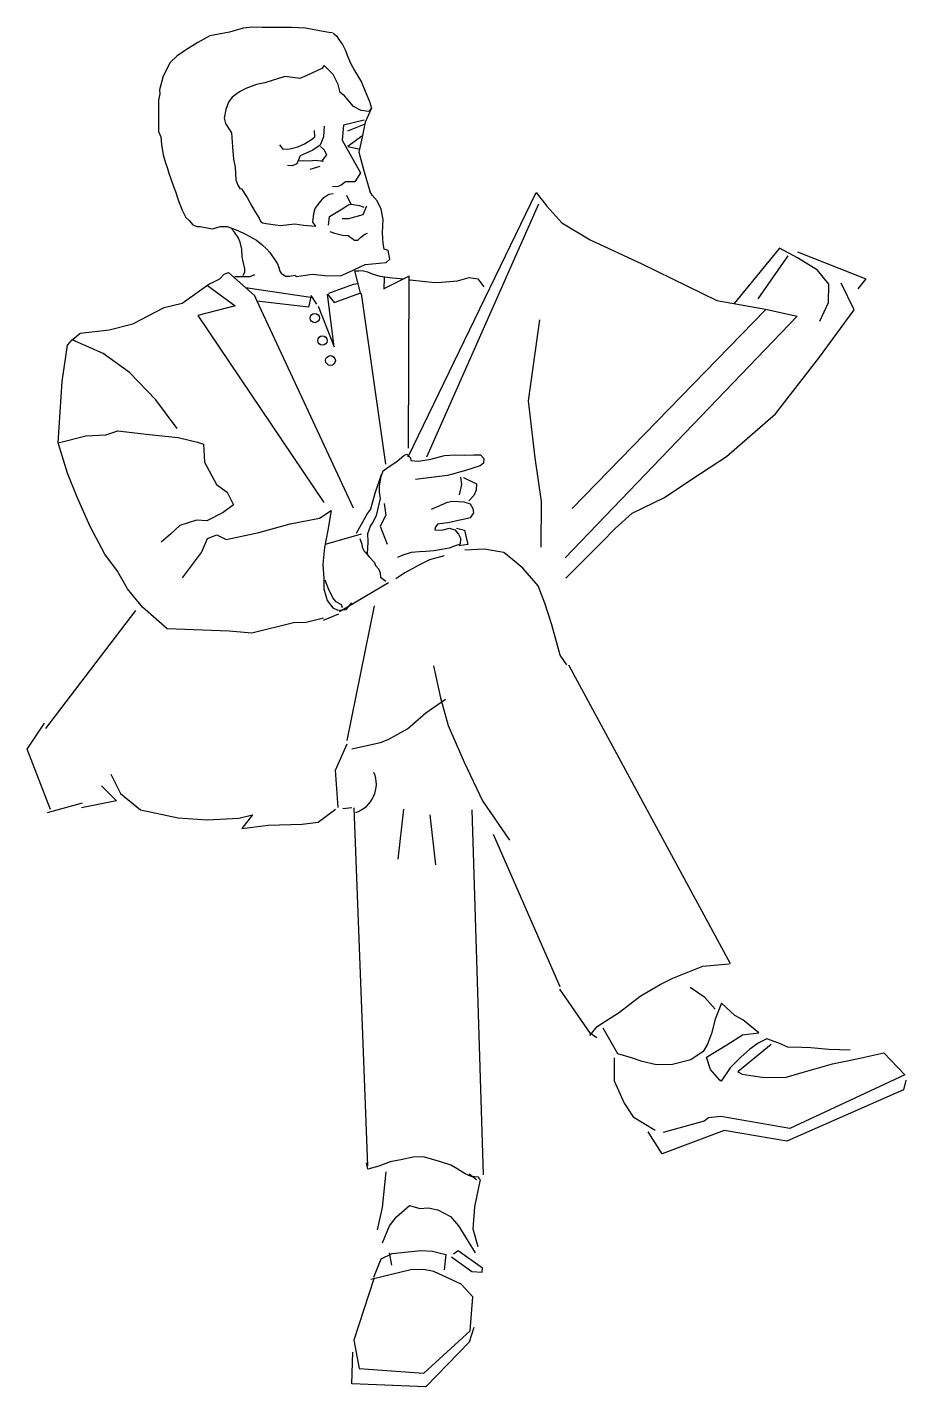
# Model space of a CAD drawing. Header units: millimetres. Extents: x 577 to 2337, y 236 to 943.
# Drawn here: x 756.291 to 757.158, y 708.395 to 709.739 of the extents above; entities that cross this region are included whole.
import ezdxf

# ---------------------------------------------------------------- set-up
doc = ezdxf.new("R2010")
doc.units = ezdxf.units.MM
doc.header["$LTSCALE"] = 0.01
doc.layers.add('06-Furn', color=4, linetype='Continuous')

# ---------------------------------------------------------------- blocks, each defined once
blk = doc.blocks.new('Body 35')
at = {"layer": '06-Furn', "color": 8}
for p, q in [((720.2256, 587.564), (720.2136, 587.5575)), ((720.245, 587.5679), (720.2256, 587.564)), ((720.2584, 587.5717), (720.245, 587.5679)), ((720.2674, 587.5727), (720.2584, 587.5717)), ((720.2773, 587.5724), (720.2674, 587.5727)), ((720.2914, 587.5723), (720.2773, 587.5724)), ((720.3063, 587.5722), (720.2914, 587.5723)), ((720.3201, 587.5718), (720.3063, 587.5722)), ((720.334, 587.569), (720.3201, 587.5718)), ((720.343, 587.5674), (720.334, 587.569)), ((720.3468, 587.5672), (720.343, 587.5674)), ((720.3474, 587.5668), (720.3507, 587.5642)), ((720.3507, 587.5642), (720.3535, 587.5594)), ((720.2136, 587.5575), (720.2014, 587.5501)), ((720.3535, 587.5594), (720.3564, 587.5557)), ((720.3564, 587.5557), (720.3593, 587.5502)), ((720.3593, 587.5502), (720.3619, 587.5433)), ((720.1864, 587.5378), (720.1796, 587.5244)), ((720.1928, 587.544), (720.1864, 587.5378)), ((720.2014, 587.5501), (720.1928, 587.544)), ((720.3619, 587.5433), (720.3646, 587.5372)), ((720.3646, 587.5372), (720.3683, 587.5298)), ((720.1796, 587.5244), (720.176, 587.5106)), ((720.2995, 587.5238), (720.28, 587.5177)), ((720.3071, 587.523), (720.2995, 587.5238)), ((720.3215, 587.5249), (720.3143, 587.5221)), ((720.3363, 587.5318), (720.3215, 587.5249)), ((720.3386, 587.5347), (720.3363, 587.5318)), ((720.3473, 587.526), (720.3386, 587.5347)), ((720.3523, 587.5161), (720.3473, 587.526)), ((720.3683, 587.5298), (720.3752, 587.5182)), ((720.176, 587.5106), (720.1761, 587.5069)), ((720.2611, 587.512), (720.2547, 587.5089)), ((720.2716, 587.5161), (720.2611, 587.512)), ((720.28, 587.5177), (720.2716, 587.5161)), ((720.3143, 587.5221), (720.3071, 587.523)), ((720.3542, 587.5082), (720.3523, 587.5161)), ((720.3752, 587.5182), (720.3796, 587.5078)), ((720.175, 587.5005), (720.1748, 587.4865)), ((720.1761, 587.5069), (720.175, 587.5005)), ((720.244, 587.4986), (720.2414, 587.4913)), ((720.2476, 587.5034), (720.244, 587.4986)), ((720.2547, 587.5089), (720.2476, 587.5034)), ((720.3586, 587.5049), (720.3542, 587.5082)), ((720.3622, 587.5006), (720.3586, 587.5049)), ((720.3673, 587.4944), (720.3622, 587.5006)), ((720.3796, 587.5078), (720.3832, 587.4992)), ((720.3832, 587.4992), (720.3851, 587.4925)), ((720.1748, 587.4865), (720.1749, 587.472)), ((720.2414, 587.4913), (720.2398, 587.4828)), ((720.3751, 587.4903), (720.3673, 587.4944)), ((720.3825, 587.4893), (720.3751, 587.4903)), ((720.3851, 587.4925), (720.3791, 587.4788)), ((720.3851, 587.4925), (720.3825, 587.4893)), ((720.1749, 587.472), (720.1747, 587.4695)), ((720.2398, 587.4828), (720.2411, 587.4776)), ((720.2411, 587.4776), (720.247, 587.4682)), ((720.3291, 587.4644), (720.3288, 587.4705)), ((720.3385, 587.4748), (720.3379, 587.4644)), ((720.3575, 587.4759), (720.3561, 587.461)), ((720.3781, 587.4808), (720.3575, 587.4759)), ((720.3618, 587.4702), (720.3784, 587.4767)), ((720.3776, 587.4721), (720.3759, 587.4641)), ((720.3791, 587.4788), (720.3776, 587.4721)), ((720.1747, 587.4695), (720.177, 587.4642)), ((720.177, 587.4642), (720.1778, 587.4569)), ((720.1778, 587.4569), (720.1793, 587.4464)), ((720.247, 587.4682), (720.2479, 587.4544)), ((720.2944, 587.4564), (720.2976, 587.4523)), ((720.3124, 587.4543), (720.319, 587.4574)), ((720.319, 587.4574), (720.3268, 587.4623)), ((720.3268, 587.4623), (720.3291, 587.4644)), ((720.3379, 587.4644), (720.3345, 587.456)), ((720.3561, 587.461), (720.3744, 587.4288)), ((720.3758, 587.4649), (720.3618, 587.4549)), ((720.3759, 587.4641), (720.3728, 587.4492)), ((720.1793, 587.4464), (720.1813, 587.4397)), ((720.2479, 587.4544), (720.2489, 587.4421)), ((720.2976, 587.4523), (720.3044, 587.4526)), ((720.3044, 587.4526), (720.3124, 587.4543)), ((720.3148, 587.4457), (720.3115, 587.4377)), ((720.3208, 587.4481), (720.3148, 587.4457)), ((720.3273, 587.4512), (720.3208, 587.4481)), ((720.3345, 587.456), (720.3273, 587.4512)), ((720.3348, 587.4547), (720.3385, 587.4514)), ((720.3408, 587.4466), (720.3362, 587.4406)), ((720.3385, 587.4514), (720.3408, 587.4466)), ((720.3618, 587.4549), (720.3741, 587.452)), ((720.3728, 587.4492), (720.3779, 587.4297)), ((720.1813, 587.4397), (720.1836, 587.4332)), ((720.1836, 587.4332), (720.1849, 587.4285)), ((720.2489, 587.4421), (720.2507, 587.4345)), ((720.2507, 587.4345), (720.2511, 587.4218)), ((720.3067, 587.4357), (720.3021, 587.436)), ((720.3115, 587.4377), (720.3067, 587.4357)), ((720.3128, 587.4405), (720.317, 587.4409)), ((720.317, 587.4409), (720.3243, 587.4405)), ((720.3243, 587.4405), (720.3297, 587.4414)), ((720.3245, 587.4323), (720.3345, 587.4353)), ((720.3297, 587.4414), (720.3377, 587.4402)), ((720.3779, 587.4297), (720.3837, 587.4106)), ((720.1849, 587.4285), (720.1871, 587.4229)), ((720.1871, 587.4229), (720.1898, 587.4151)), ((720.2511, 587.4218), (720.2533, 587.4167)), ((720.2533, 587.4167), (720.2552, 587.4134)), ((720.3553, 587.4167), (720.3524, 587.4152)), ((720.3596, 587.4199), (720.3553, 587.4167)), ((720.3642, 587.4198), (720.3596, 587.4199)), ((720.3688, 587.4199), (720.3642, 587.4198)), ((720.3744, 587.4288), (720.3688, 587.4199)), ((720.1898, 587.4151), (720.1916, 587.4102)), ((720.1916, 587.4102), (720.1942, 587.4022)), ((720.2552, 587.4134), (720.2569, 587.413)), ((720.2569, 587.413), (720.2625, 587.4045)), ((720.2625, 587.4045), (720.2671, 587.3958)), ((720.3338, 587.3991), (720.3381, 587.4045)), ((720.3381, 587.4045), (720.343, 587.4077)), ((720.343, 587.4077), (720.3474, 587.4082)), ((720.3524, 587.4152), (720.3466, 587.415)), ((720.3604, 587.4066), (720.3652, 587.397)), ((720.3859, 587.4067), (720.3837, 587.4106)), ((720.3907, 587.401), (720.3859, 587.4067)), ((720.4213, 587.148), (720.5478, 587.4092)), ((720.5478, 587.4092), (720.5585, 587.3958)), ((720.1942, 587.4022), (720.1983, 587.3919)), ((720.1983, 587.3919), (720.2018, 587.3845)), ((720.2671, 587.3958), (720.2704, 587.3903)), ((720.2704, 587.3903), (720.2743, 587.3839)), ((720.3282, 587.3885), (720.3296, 587.3934)), ((720.3296, 587.3934), (720.3338, 587.3991)), ((720.3438, 587.3855), (720.3569, 587.3935)), ((720.3569, 587.3935), (720.3622, 587.3972)), ((720.3622, 587.3972), (720.3652, 587.3977)), ((720.3652, 587.3977), (720.3733, 587.3966)), ((720.3733, 587.3966), (720.3777, 587.3947)), ((720.3802, 587.3957), (720.3767, 587.3872)), ((720.3948, 587.393), (720.3907, 587.401)), ((720.3966, 587.3827), (720.3948, 587.393)), ((720.4397, 587.1482), (720.5505, 587.398)), ((720.5585, 587.3958), (720.5731, 587.3794)), ((720.2018, 587.3845), (720.205, 587.3818)), ((720.205, 587.3818), (720.2086, 587.3775)), ((720.2086, 587.3775), (720.2103, 587.3768)), ((720.2103, 587.3768), (720.2131, 587.3758)), ((720.2131, 587.3758), (720.216, 587.3758)), ((720.216, 587.3758), (720.228, 587.3734)), ((720.228, 587.3734), (720.2361, 587.3756)), ((720.2361, 587.3756), (720.2427, 587.3757)), ((720.2427, 587.3757), (720.2533, 587.3717)), ((720.2743, 587.3839), (720.2757, 587.3811)), ((720.2757, 587.3811), (720.2777, 587.3792)), ((720.2777, 587.3792), (720.2813, 587.3787)), ((720.2813, 587.3787), (720.2951, 587.3768)), ((720.2951, 587.3768), (720.3095, 587.3784)), ((720.3095, 587.3784), (720.3181, 587.3772)), ((720.3181, 587.3772), (720.3302, 587.3759)), ((720.3274, 587.3799), (720.3282, 587.3885)), ((720.3302, 587.3759), (720.3274, 587.3799)), ((720.3426, 587.3771), (720.3438, 587.3855)), ((720.3626, 587.3834), (720.3563, 587.3832)), ((720.3767, 587.3872), (720.3626, 587.3834)), ((720.3962, 587.3694), (720.3963, 587.3762)), ((720.3963, 587.3762), (720.3966, 587.3827)), ((720.5731, 587.3794), (720.601, 587.3627)), ((720.2498, 587.37), (720.2472, 587.3731)), ((720.2534, 587.3648), (720.2498, 587.37)), ((720.2533, 587.3717), (720.2608, 587.368)), ((720.2554, 587.3602), (720.2534, 587.3648)), ((720.2608, 587.368), (720.2717, 587.3623)), ((720.2717, 587.3623), (720.277, 587.358)), ((720.344, 587.3707), (720.3486, 587.3691)), ((720.3486, 587.3691), (720.3566, 587.3671)), ((720.3566, 587.3671), (720.3622, 587.3667)), ((720.3622, 587.3667), (720.3684, 587.3622)), ((720.3684, 587.3622), (720.3718, 587.3621)), ((720.3718, 587.3621), (720.3742, 587.3648)), ((720.3742, 587.3648), (720.3785, 587.368)), ((720.3785, 587.368), (720.3814, 587.3691)), ((720.3966, 587.3588), (720.3962, 587.3694)), ((720.601, 587.3627), (720.6523, 587.339)), ((720.2572, 587.3535), (720.2554, 587.3602)), ((720.2576, 587.3456), (720.2572, 587.3535)), ((720.277, 587.358), (720.2819, 587.3532)), ((720.2819, 587.3532), (720.2847, 587.3499)), ((720.2847, 587.3499), (720.291, 587.3407)), ((720.3976, 587.3534), (720.3966, 587.3588)), ((720.4016, 587.352), (720.3976, 587.3534)), ((720.4033, 587.3434), (720.4016, 587.352)), ((720.7881, 587.3542), (720.7434, 587.2998)), ((720.806, 587.3447), (720.7881, 587.3542)), ((720.8059, 587.3506), (720.8735, 587.324)), ((720.2586, 587.3413), (720.2576, 587.3456)), ((720.26, 587.3339), (720.2586, 587.3413)), ((720.291, 587.3407), (720.2923, 587.339)), ((720.2923, 587.339), (720.2938, 587.3351)), ((720.3628, 587.3305), (720.3788, 587.3381)), ((720.3788, 587.3381), (720.3996, 587.3401)), ((720.3996, 587.3401), (720.4033, 587.3434)), ((720.6523, 587.339), (720.7262, 587.3025)), ((720.7965, 587.3469), (720.7667, 587.3042)), ((720.8256, 587.3326), (720.806, 587.3447)), ((720.2246, 587.3189), (720.2309, 587.3218)), ((720.2309, 587.3218), (720.2354, 587.3241)), ((720.2354, 587.3241), (720.2398, 587.3285)), ((720.2398, 587.3285), (720.2439, 587.3303)), ((720.2439, 587.3303), (720.2698, 587.3075)), ((720.2504, 587.3263), (720.2653, 587.3262)), ((720.2586, 587.3273), (720.26, 587.3311)), ((720.26, 587.3311), (720.26, 587.3339)), ((720.2653, 587.3262), (720.27, 587.3282)), ((720.2938, 587.3351), (720.2946, 587.3315)), ((720.2946, 587.3315), (720.2959, 587.3295)), ((720.2959, 587.3295), (720.3003, 587.3267)), ((720.3003, 587.3267), (720.3042, 587.3267)), ((720.3042, 587.3267), (720.3096, 587.3275)), ((720.3096, 587.3275), (720.3112, 587.3264)), ((720.3112, 587.3264), (720.3266, 587.3287)), ((720.3266, 587.3287), (720.3395, 587.3273)), ((720.3395, 587.3273), (720.3546, 587.3271)), ((720.3546, 587.3271), (720.3628, 587.3305)), ((720.3688, 587.3318), (720.3726, 587.332)), ((720.3748, 587.3089), (720.3688, 587.3318)), ((720.3726, 587.332), (720.376, 587.3322)), ((720.376, 587.3322), (720.3814, 587.3308)), ((720.3814, 587.3308), (720.386, 587.3291)), ((720.386, 587.3291), (720.3933, 587.3266)), ((720.3933, 587.3266), (720.4058, 587.3251)), ((720.4223, 587.3267), (720.3974, 587.314)), ((720.3976, 587.3138), (720.3982, 587.3255)), ((720.4058, 587.3251), (720.4175, 587.3239)), ((720.4216, 587.1566), (720.4223, 587.3271)), ((720.4223, 587.3231), (720.4233, 587.323)), ((720.4233, 587.323), (720.4477, 587.3205)), ((720.4544, 587.3207), (720.4702, 587.3222)), ((720.4702, 587.3222), (720.4816, 587.3255)), ((720.4816, 587.3255), (720.4903, 587.3239)), ((720.4903, 587.3239), (720.4963, 587.3161)), ((720.8369, 587.3186), (720.8256, 587.3326)), ((720.8735, 587.324), (720.8654, 587.314)), ((720.1981, 587.3001), (720.2153, 587.3122)), ((720.2153, 587.3122), (720.2246, 587.3189)), ((720.2232, 587.3173), (720.2506, 587.2975)), ((720.2607, 587.3153), (720.3274, 587.3057)), ((720.3482, 587.2569), (720.3419, 587.309)), ((720.3419, 587.309), (720.3482, 587.3008)), ((720.3432, 587.3098), (720.3674, 587.3186)), ((720.3482, 587.3008), (720.3747, 587.3103)), ((720.3674, 587.3186), (720.3719, 587.3193)), ((720.3751, 587.3096), (720.3989, 587.1409)), ((720.4477, 587.3205), (720.4544, 587.3207)), ((720.8365, 587.3007), (720.8369, 587.3186)), ((720.862, 587.2935), (720.8491, 587.3197)), ((720.1496, 587.2797), (720.1804, 587.2958)), ((720.1804, 587.2958), (720.1981, 587.3001)), ((720.2506, 587.2975), (720.2136, 587.2879)), ((720.2698, 587.3075), (720.2715, 587.3031)), ((720.2715, 587.3031), (720.367, 587.0978)), ((720.3231, 587.296), (720.2721, 587.3019)), ((720.3257, 587.3075), (720.3231, 587.296)), ((720.3313, 587.299), (720.3257, 587.3075)), ((720.3324, 587.2971), (720.3482, 587.2569)), ((720.7262, 587.3025), (720.7742, 587.2939)), ((720.8278, 587.2823), (720.8365, 587.3007)), ((720.2136, 587.2879), (720.338, 587.103)), ((720.551, 587.2835), (720.5399, 587.2036)), ((720.8057, 587.287), (720.5766, 587.0484)), ((720.5834, 587.0972), (720.7742, 587.2935)), ((720.7742, 587.2939), (720.8057, 587.287)), ((720.8276, 587.2465), (720.862, 587.2935)), ((720.0896, 587.2636), (720.0976, 587.2705)), ((720.0976, 587.2705), (720.1261, 587.2735)), ((720.1261, 587.2735), (720.1496, 587.2797)), ((720.0796, 587.2225), (720.0851, 587.2586)), ((720.0851, 587.2586), (720.0896, 587.2636)), ((720.1201, 587.2502), (720.0896, 587.2636)), ((720.1462, 587.2315), (720.1201, 587.2502)), ((720.7841, 587.1907), (720.8276, 587.2465)), ((720.1723, 587.2045), (720.1462, 587.2315)), ((720.0758, 587.1621), (720.0796, 587.2225)), ((720.1933, 587.1761), (720.1723, 587.2045)), ((720.5399, 587.2036), (720.5465, 587.1471)), ((720.7359, 587.1485), (720.7841, 587.1907)), ((720.0758, 587.1621), (720.1032, 587.169)), ((720.085, 587.1321), (720.0758, 587.1621)), ((720.1032, 587.169), (720.123, 587.1698)), ((720.123, 587.1698), (720.1347, 587.1738)), ((720.1347, 587.1738), (720.1657, 587.1701)), ((720.1657, 587.1701), (720.1944, 587.1673)), ((720.1944, 587.1673), (720.2133, 587.1627)), ((720.2133, 587.1627), (720.2194, 587.1607)), ((720.2194, 587.1607), (720.2202, 587.1428)), ((720.4107, 587.144), (720.4172, 587.1494)), ((720.4172, 587.1494), (720.4202, 587.1509)), ((720.4202, 587.1509), (720.4236, 587.1472)), ((720.4236, 587.1472), (720.4239, 587.1445)), ((720.4437, 587.146), (720.4572, 587.1494)), ((720.4572, 587.1494), (720.4683, 587.15)), ((720.4683, 587.15), (720.4775, 587.1499)), ((720.4775, 587.1499), (720.4861, 587.15)), ((720.4861, 587.15), (720.493, 587.1502)), ((720.493, 587.1502), (720.4962, 587.1465)), ((720.7017, 587.1262), (720.7359, 587.1485)), ((720.2202, 587.1428), (720.2321, 587.1208)), ((720.3948, 587.1288), (720.3968, 587.1344)), ((720.3968, 587.1344), (720.4015, 587.138)), ((720.4015, 587.138), (720.4052, 587.1402)), ((720.4052, 587.1402), (720.4107, 587.144)), ((720.4239, 587.1445), (720.4315, 587.144)), ((720.4315, 587.144), (720.4437, 587.146)), ((720.477, 587.1344), (720.4601, 587.1296)), ((720.4924, 587.1393), (720.477, 587.1344)), ((720.4959, 587.1419), (720.4924, 587.1393)), ((720.4962, 587.1465), (720.4959, 587.1419)), ((720.5465, 587.1471), (720.5527, 587.104)), ((720.0946, 587.1084), (720.085, 587.1321)), ((720.2321, 587.1208), (720.2427, 587.1133)), ((720.3949, 587.1304), (720.3885, 587.1118)), ((720.3931, 587.1196), (720.3948, 587.1288)), ((720.4601, 587.1296), (720.4287, 587.1256)), ((720.474, 587.1207), (720.4718, 587.1106)), ((720.4732, 587.1282), (720.474, 587.1207)), ((720.4761, 587.1276), (720.489, 587.1216)), ((720.489, 587.1216), (720.4887, 587.1153)), ((720.6747, 587.1081), (720.7017, 587.1262)), ((720.1074, 587.0794), (720.0946, 587.1084)), ((720.2427, 587.1133), (720.2489, 587.1007)), ((720.3885, 587.1118), (720.3842, 587.0965)), ((720.3903, 587.0903), (720.394, 587.1069)), ((720.3932, 587.1132), (720.3931, 587.1196)), ((720.394, 587.1069), (720.3932, 587.1132)), ((720.4861, 587.1101), (720.4812, 587.1047)), ((720.4887, 587.1153), (720.4861, 587.1101)), ((720.6427, 587.0926), (720.6747, 587.1081)), ((720.2489, 587.1007), (720.2386, 587.0932)), ((720.334, 587.0877), (720.3455, 587.0952)), ((720.3455, 587.0952), (720.3421, 587.0757)), ((720.3842, 587.0965), (720.3811, 587.0926)), ((720.3978, 587.102), (720.3995, 587.0905)), ((720.4443, 587.0965), (720.4603, 587.1035)), ((720.4603, 587.1035), (720.4649, 587.1044)), ((720.4649, 587.1044), (720.4713, 587.1041)), ((720.4713, 587.1041), (720.4764, 587.1038)), ((720.4764, 587.1038), (720.4827, 587.1018)), ((720.4827, 587.1018), (720.4853, 587.0971)), ((720.4853, 587.0971), (720.4858, 587.0929)), ((720.5527, 587.104), (720.5524, 587.059)), ((720.1958, 587.0802), (720.1866, 587.0719)), ((720.2123, 587.0856), (720.1958, 587.0802)), ((720.2226, 587.0849), (720.2123, 587.0856)), ((720.2386, 587.0932), (720.2226, 587.0849)), ((720.2739, 587.0734), (720.3049, 587.082)), ((720.3049, 587.082), (720.334, 587.0877)), ((720.3811, 587.0926), (720.3701, 587.0725)), ((720.3843, 587.0797), (720.3863, 587.0825)), ((720.3863, 587.0825), (720.3903, 587.0903)), ((720.3995, 587.0905), (720.3937, 587.0797)), ((720.4505, 587.0817), (720.448, 587.0783)), ((720.4626, 587.0833), (720.4505, 587.0817)), ((720.4707, 587.0851), (720.4626, 587.0833)), ((720.4773, 587.0865), (720.4707, 587.0851)), ((720.4825, 587.088), (720.4773, 587.0865)), ((720.4858, 587.0929), (720.4825, 587.088)), ((720.6257, 587.0774), (720.6427, 587.0926)), ((720.122, 587.0521), (720.1074, 587.0794)), ((720.1866, 587.0719), (720.1775, 587.0639)), ((720.2174, 587.0535), (720.2232, 587.0676)), ((720.2232, 587.0676), (720.2323, 587.0711)), ((720.2323, 587.0711), (720.2416, 587.0665)), ((720.2416, 587.0665), (720.2739, 587.0734)), ((720.3421, 587.0757), (720.3388, 587.0586)), ((720.3397, 587.062), (720.3752, 587.0721)), ((720.3738, 587.0676), (720.3756, 587.0618)), ((720.3817, 587.0724), (720.3843, 587.0797)), ((720.3819, 587.0638), (720.3817, 587.0724)), ((720.3937, 587.0797), (720.4008, 587.0619)), ((720.448, 587.0783), (720.4479, 587.076)), ((720.4479, 587.076), (720.4548, 587.0757)), ((720.4548, 587.0757), (720.4623, 587.0776)), ((720.4623, 587.0776), (720.4675, 587.076)), ((720.4675, 587.076), (720.4712, 587.0717)), ((720.4692, 587.0777), (720.4772, 587.0756)), ((720.4712, 587.0717), (720.4732, 587.0678)), ((720.4732, 587.0678), (720.4729, 587.0619)), ((720.4772, 587.0756), (720.4804, 587.0615)), ((720.6122, 587.0636), (720.6257, 587.0774)), ((720.1987, 587.0286), (720.2174, 587.0535)), ((720.3388, 587.0586), (720.3372, 587.042)), ((720.3756, 587.0618), (720.376, 587.0588)), ((720.376, 587.0588), (720.3778, 587.0551)), ((720.3778, 587.0551), (720.379, 587.054)), ((720.379, 587.054), (720.383, 587.0495)), ((720.3811, 587.0527), (720.3819, 587.0638)), ((720.4245, 587.0536), (720.415, 587.0507)), ((720.4327, 587.0544), (720.4245, 587.0536)), ((720.439, 587.0547), (720.4327, 587.0544)), ((720.4466, 587.0553), (720.439, 587.0547)), ((720.4548, 587.0566), (720.4466, 587.0553)), ((720.4618, 587.0579), (720.4548, 587.0566)), ((720.4689, 587.0604), (720.4618, 587.0579)), ((720.4729, 587.0619), (720.4689, 587.0604)), ((720.4804, 587.0615), (720.4717, 587.0602)), ((720.4965, 587.0568), (720.4775, 587.0559)), ((720.516, 587.0535), (720.4965, 587.0568)), ((720.5248, 587.0464), (720.516, 587.0535)), ((720.5772, 587.0283), (720.6122, 587.0636)), ((720.1344, 587.0352), (720.122, 587.0521)), ((720.3372, 587.042), (720.3382, 587.0276)), ((720.383, 587.0495), (720.388, 587.0437)), ((720.388, 587.0437), (720.3892, 587.0409)), ((720.3892, 587.0409), (720.3926, 587.0372)), ((720.415, 587.0507), (720.411, 587.0487)), ((720.4326, 587.0414), (720.418, 587.0337)), ((720.4425, 587.0463), (720.4326, 587.0414)), ((720.4569, 587.0503), (720.4425, 587.0463)), ((720.5345, 587.0383), (720.5248, 587.0464)), ((720.1442, 587.0179), (720.1344, 587.0352)), ((720.3382, 587.0276), (720.3382, 587.0177)), ((720.3429, 587.0178), (720.3393, 587.0262)), ((720.3926, 587.0372), (720.3938, 587.0332)), ((720.3938, 587.0332), (720.3942, 587.0293)), ((720.3942, 587.0293), (720.3992, 587.0254)), ((720.418, 587.0337), (720.4091, 587.0275)), ((720.5498, 587.0206), (720.5345, 587.0383)), ((720.1589, 586.9996), (720.1442, 587.0179)), ((720.3382, 587.0177), (720.3415, 587.0061)), ((720.3471, 587.0088), (720.3429, 587.0178)), ((720.3537, 586.9955), (720.402, 587.0239)), ((720.5563, 587.0035), (720.5498, 587.0206)), ((720.1835, 586.9781), (720.1589, 586.9996)), ((720.3415, 587.0061), (720.3469, 586.9989)), ((720.3503, 587.0048), (720.3471, 587.0088)), ((720.3555, 587.0018), (720.3503, 587.0048)), ((720.3566, 586.9991), (720.3555, 587.0018)), ((720.3601, 586.9973), (720.3658, 587.0039)), ((720.3611, 586.8678), (720.3883, 587.0011)), ((720.5633, 586.9821), (720.5563, 587.0035)), ((720.1522, 586.9963), (720.0632, 586.8797)), ((720.3377, 586.9889), (720.3207, 586.9846)), ((720.3379, 586.9869), (720.3529, 586.9931)), ((720.3469, 586.9989), (720.352, 586.9967)), ((720.352, 586.9967), (720.3601, 586.9973)), ((720.2446, 586.9758), (720.1835, 586.9781)), ((720.267, 586.9738), (720.2446, 586.9758)), ((720.3081, 586.9843), (720.267, 586.9738)), ((720.3207, 586.9846), (720.3081, 586.9843)), ((720.5716, 586.9521), (720.5633, 586.9821)), ((720.5781, 586.9425), (720.5716, 586.9521)), ((720.4463, 586.9416), (720.4532, 586.91)), ((720.5799, 586.9426), (720.7394, 586.6477)), ((720.4389, 586.8952), (720.4583, 586.9087)), ((720.4532, 586.91), (720.4609, 586.8826)), ((720.4208, 586.8794), (720.4389, 586.8952)), ((720.0452, 586.8592), (720.0623, 586.8849)), ((720.4018, 586.8688), (720.4208, 586.8794)), ((720.4609, 586.8826), (720.4767, 586.8465)), ((720.3657, 586.8595), (720.3941, 586.866)), ((720.3941, 586.866), (720.4018, 586.8688)), ((720.0683, 586.7996), (720.0452, 586.8592)), ((720.3498, 586.8387), (720.3612, 586.8646)), ((720.3523, 586.8017), (720.3498, 586.8387)), ((720.4767, 586.8465), (720.4948, 586.8084)), ((720.1279, 586.8347), (720.1373, 586.8156)), ((720.1187, 586.8232), (720.1333, 586.8084)), ((720.1373, 586.8156), (720.1571, 586.7995)), ((720.0651, 586.7968), (720.0998, 586.8063)), ((720.1333, 586.8084), (720.0989, 586.8012)), ((720.1571, 586.7995), (720.1942, 586.7916)), ((720.3325, 586.7871), (720.3498, 586.8)), ((720.3658, 586.8015), (720.3569, 586.8003)), ((720.3816, 586.4477), (720.3682, 586.8015)), ((720.4168, 586.8001), (720.4113, 586.7506)), ((720.4958, 586.4386), (720.4845, 586.7995)), ((720.4948, 586.8084), (720.5214, 586.7693)), ((720.1942, 586.7916), (720.2229, 586.7894)), ((720.2229, 586.7894), (720.2542, 586.7911)), ((720.2542, 586.7911), (720.2676, 586.7943)), ((720.2676, 586.7943), (720.2571, 586.781)), ((720.2832, 586.7842), (720.3167, 586.7853)), ((720.3167, 586.7853), (720.3325, 586.7871)), ((720.4428, 586.7944), (720.4483, 586.7449)), ((720.2571, 586.781), (720.2832, 586.7842)), ((720.5053, 586.7754), (720.5713, 586.6249)), ((720.6828, 586.6329), (720.7125, 586.6448)), ((720.7125, 586.6448), (720.7384, 586.6472)), ((720.6504, 586.6153), (720.6703, 586.6267)), ((720.6703, 586.6267), (720.6828, 586.6329)), ((720.7144, 586.614), (720.7, 586.624)), ((720.6016, 586.5784), (720.5711, 586.6222)), ((720.63, 586.5996), (720.6504, 586.6153)), ((720.7247, 586.6025), (720.7144, 586.614)), ((720.6082, 586.5853), (720.63, 586.5996)), ((720.7308, 586.6083), (720.7247, 586.5925)), ((720.744, 586.5961), (720.7308, 586.6083)), ((720.6008, 586.5763), (720.6082, 586.5853)), ((720.6286, 586.5583), (720.6139, 586.5835)), ((720.7247, 586.5925), (720.721, 586.5784)), ((720.7518, 586.5918), (720.744, 586.5961)), ((720.7678, 586.5792), (720.7518, 586.5918)), ((720.6076, 586.574), (720.6016, 586.5784)), ((720.721, 586.5784), (720.7169, 586.5677)), ((720.736, 586.5672), (720.7515, 586.5772)), ((720.7515, 586.5772), (720.7678, 586.5792)), ((720.7756, 586.5731), (720.7672, 586.5689)), ((720.7874, 586.5689), (720.7756, 586.5731)), ((720.6418, 586.5542), (720.6286, 586.5583)), ((720.7126, 586.5605), (720.7004, 586.5525)), ((720.7169, 586.5677), (720.7126, 586.5605)), ((720.7161, 586.5549), (720.736, 586.5672)), ((720.7799, 586.5675), (720.7471, 586.5405)), ((720.7587, 586.5629), (720.7498, 586.5549)), ((720.7672, 586.5689), (720.7587, 586.5629)), ((720.7965, 586.5649), (720.7874, 586.5689)), ((720.8103, 586.5646), (720.7965, 586.5649)), ((720.8189, 586.5642), (720.8103, 586.5646)), ((720.8369, 586.5626), (720.8189, 586.5642)), ((720.858, 586.5619), (720.8369, 586.5626)), ((720.8645, 586.5534), (720.8913, 586.5594)), ((720.8913, 586.5594), (720.912, 586.5375)), ((720.6249, 586.5545), (720.6248, 586.5315)), ((720.6524, 586.5507), (720.6418, 586.5542)), ((720.6667, 586.5474), (720.6524, 586.5507)), ((720.6823, 586.5477), (720.6667, 586.5474)), ((720.7004, 586.5525), (720.6823, 586.5477)), ((720.7201, 586.5428), (720.7161, 586.5549)), ((720.7293, 586.5324), (720.7201, 586.5428)), ((720.7393, 586.5445), (720.7305, 586.5312)), ((720.7498, 586.5549), (720.7393, 586.5445)), ((720.8106, 586.5399), (720.8405, 586.5485)), ((720.8405, 586.5485), (720.8645, 586.5534)), ((720.6248, 586.5315), (720.6346, 586.5095)), ((720.7305, 586.5312), (720.7293, 586.5324)), ((720.7471, 586.5405), (720.7511, 586.5381)), ((720.7511, 586.5381), (720.7597, 586.537)), ((720.7597, 586.537), (720.771, 586.5352)), ((720.771, 586.5352), (720.7936, 586.535)), ((720.7936, 586.535), (720.8106, 586.5399)), ((720.912, 586.5375), (720.7982, 586.4845)), ((720.9128, 586.5322), (720.9107, 586.5226)), ((720.9107, 586.5226), (720.7953, 586.4721)), ((720.6346, 586.5095), (720.6435, 586.4962)), ((720.6435, 586.4962), (720.6653, 586.483)), ((720.7136, 586.4917), (720.6733, 586.4807)), ((720.7179, 586.495), (720.7136, 586.4917)), ((720.7302, 586.4965), (720.7179, 586.495)), ((720.7982, 586.4845), (720.7302, 586.4965)), ((720.6721, 586.4595), (720.6584, 586.4814)), ((720.7334, 586.4825), (720.6721, 586.4595)), ((720.7953, 586.4721), (720.7334, 586.4825)), ((720.3815, 586.4443), (720.3801, 586.4506)), ((720.4035, 586.4515), (720.3923, 586.4472)), ((720.4143, 586.4537), (720.4035, 586.4515)), ((720.4265, 586.4561), (720.4143, 586.4537)), ((720.4366, 586.4564), (720.4265, 586.4561)), ((720.4523, 586.452), (720.4366, 586.4564)), ((720.4635, 586.4482), (720.4523, 586.452)), ((720.3923, 586.4472), (720.3815, 586.4443)), ((720.396, 586.4066), (720.3998, 586.4416)), ((720.4698, 586.4448), (720.4635, 586.4482)), ((720.4778, 586.4397), (720.4698, 586.4448)), ((720.4837, 586.4371), (720.4778, 586.4397)), ((720.4816, 586.4397), (720.4888, 586.4342)), ((720.4909, 586.4364), (720.4837, 586.4371)), ((720.4921, 586.4342), (720.4909, 586.4364)), ((720.4872, 586.407), (720.4928, 586.434)), ((720.41, 586.3972), (720.4227, 586.4084)), ((720.4227, 586.4084), (720.4328, 586.4056)), ((720.3912, 586.3845), (720.396, 586.4066)), ((720.4031, 586.3883), (720.41, 586.3972)), ((720.4328, 586.4056), (720.441, 586.4063)), ((720.441, 586.4063), (720.4508, 586.4041)), ((720.4508, 586.4041), (720.4631, 586.3975)), ((720.4631, 586.3975), (720.4712, 586.3883)), ((720.4855, 586.3852), (720.4872, 586.407)), ((720.3959, 586.3714), (720.4031, 586.3883)), ((720.4712, 586.3883), (720.4807, 586.3728)), ((720.4907, 586.3676), (720.4855, 586.3852)), ((720.4807, 586.3728), (720.4876, 586.3616)), ((720.3874, 586.3378), (720.3949, 586.3558)), ((720.3949, 586.3558), (720.4057, 586.361)), ((720.4026, 586.3618), (720.4049, 586.3495)), ((720.4057, 586.361), (720.4184, 586.3625)), ((720.4184, 586.3625), (720.4339, 586.3639)), ((720.4339, 586.3639), (720.4454, 586.3633)), ((720.4454, 586.3633), (720.4586, 586.3602)), ((720.4586, 586.3602), (720.4571, 586.3449)), ((720.4643, 586.3576), (720.4842, 586.3433)), ((720.4709, 586.3636), (720.4661, 586.3605)), ((720.4948, 586.3466), (720.4709, 586.3636)), ((720.4242, 586.3449), (720.3845, 586.3352)), ((720.4364, 586.3453), (720.4242, 586.3449)), ((720.4466, 586.3432), (720.4364, 586.3453)), ((720.4736, 586.3306), (720.4466, 586.3432)), ((720.4842, 586.3433), (720.4945, 586.3427)), ((720.4945, 586.3427), (720.4948, 586.3466)), ((720.3874, 586.3361), (720.3678, 586.2755)), ((720.4852, 586.3183), (720.4736, 586.3306)), ((720.4825, 586.2846), (720.4852, 586.3183)), ((720.4861, 586.2878), (720.4818, 586.2735)), ((720.3678, 586.2755), (720.373, 586.2474)), ((720.4368, 586.2427), (720.4825, 586.2846)), ((720.3658, 586.2324), (720.3667, 586.2637)), ((720.4818, 586.2735), (720.439, 586.2293)), ((720.373, 586.2474), (720.4368, 586.2427)), ((720.439, 586.2293), (720.3658, 586.2324))]:
    blk.add_line(p, q, dxfattribs=at)
for centre, radius in [((720.3292, 587.2853), 0.00459), ((720.3367, 587.263), 0.00465), ((720.3447, 587.2433), 0.00482)]:
    blk.add_circle(centre, radius, dxfattribs=at)
blk.add_arc((720.3606, 586.8248), 0.0294, 287.7713, 23.0909, dxfattribs=at)

msp = doc.modelspace()

# ---------------------------------------------------------------- block references
at = {"layer": '06-Furn', "color": 241}
msp.add_blockref('Body 35', (36.2454, 122.1661), dxfattribs=at)

doc.saveas('drawing.dxf')
